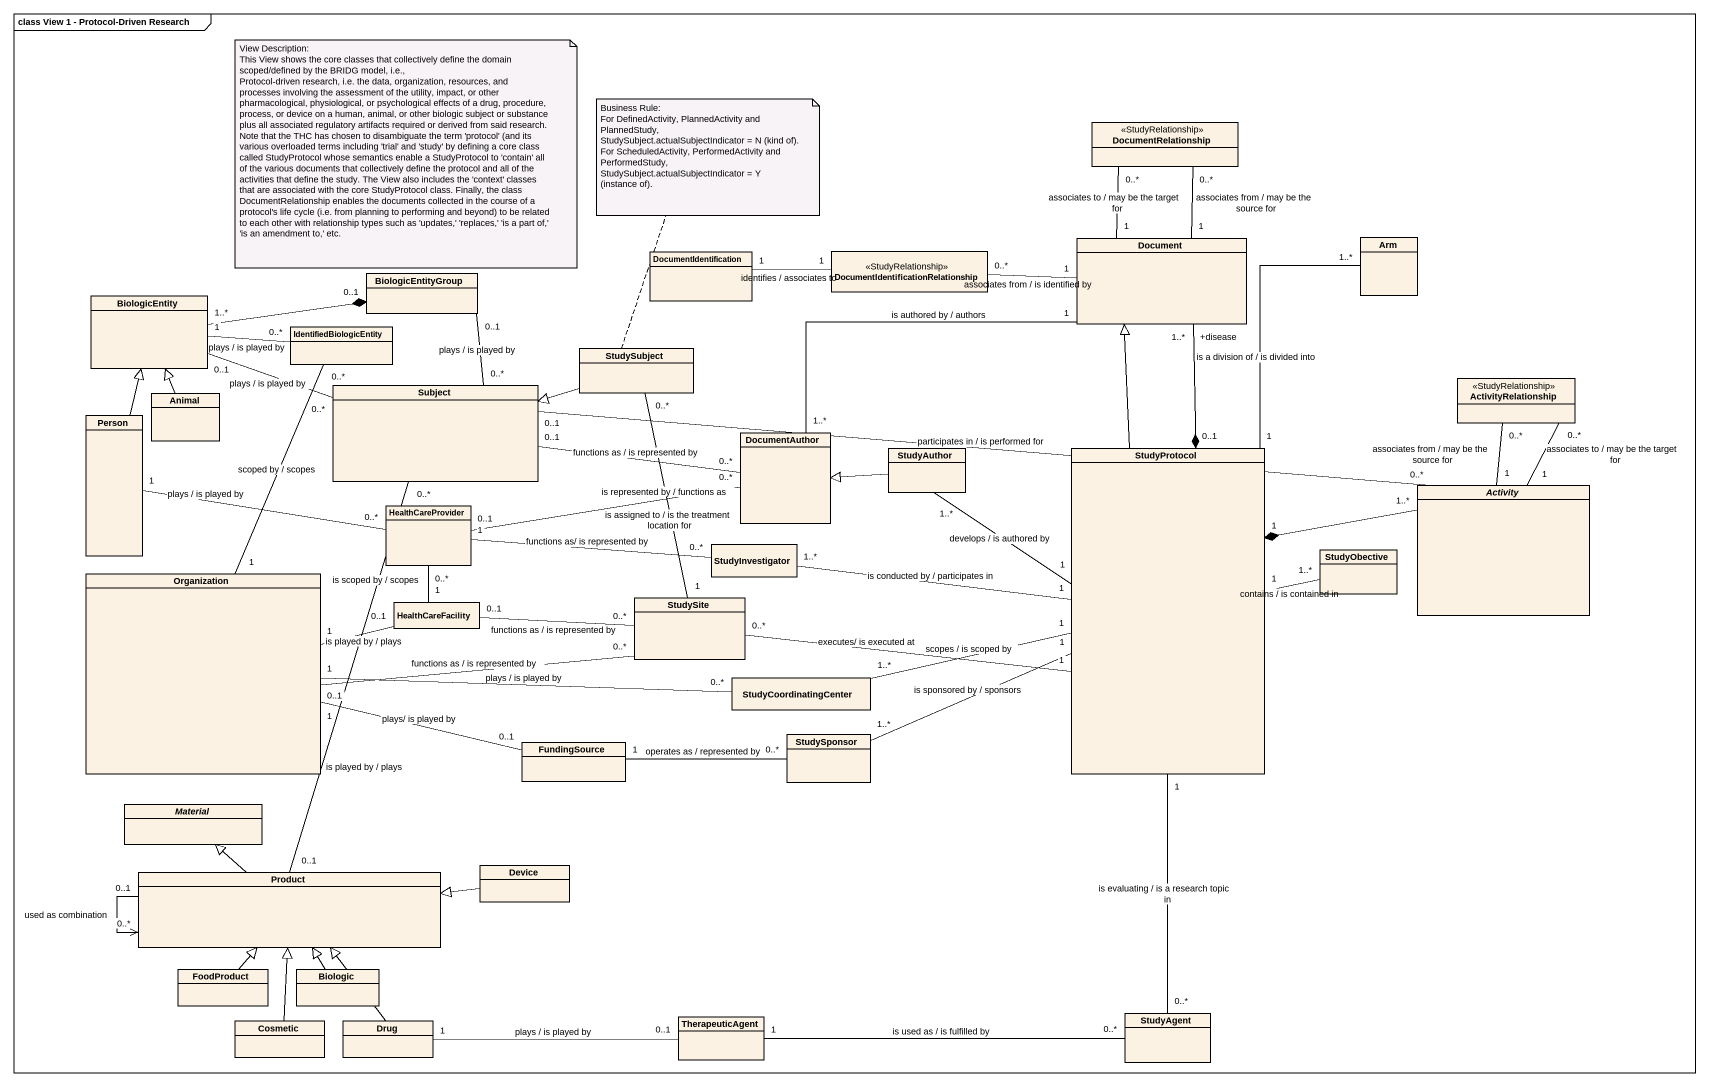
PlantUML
@startuml
mainframe class View 1 - Protocol-Driven Research
hide circle
hide empty members
class DocumentRelationship <<StudyRelationship>>
class DocumentIdentification
class "DocumentIdentificationRelationship" as DocumentIdentificationRelati <<StudyRelationship>>
class Document
class Arm
class BiologicEntityGroup
class BiologicEntity
class IdentifiedBiologicEntity
class StudySubject
class Animal
class Subject
class ActivityRelationship <<StudyRelationship>>
class "Person" as Person_
class DocumentAuthor
class StudyAuthor
class StudyProtocol
abstract class Activity
class HealthCareProvider
class StudyInvestigator
class StudyObective
class Organization
class HealthCareFacility
class StudySite
class StudyCoordinatingCenter
class FundingSource
class StudySponsor
abstract class Material
class Product
class Device
class FoodProduct
class Biologic
class Cosmetic
class Drug
class TherapeuticAgent
class StudyAgent
DocumentRelationship "0..*" -- "1" Document : associates from / may be the source for
DocumentIdentification "1" -right- "1" DocumentIdentificationRelati : identifies / associates to
Document "1" -up- "0..*" DocumentRelationship : associates to / may be the target for
Document "1" -left- "0..*" DocumentIdentificationRelati : associates from / is identified by
Document "+disease\n1..*" --* "0..1" StudyProtocol
Arm "1..*" -- "1" StudyProtocol : is a division of / is divided into
BiologicEntityGroup "0..1" -- "0..*" Subject : plays / is played by
BiologicEntity "1..*" -right-* "0..1" BiologicEntityGroup
BiologicEntity "0..1" -right- "0..*" Subject : plays / is played by
IdentifiedBiologicEntity "0..*" -left- "1" BiologicEntity : plays / is played by
IdentifiedBiologicEntity "0..*" -- "1" Organization : scoped by / scopes
StudySubject -left-|> Subject
StudySubject "0..*" -- "1" StudySite : is assigned to / is the treatment location for
Animal -up-|> BiologicEntity
Subject "0..1" -right- "0..*" DocumentAuthor : functions as / is represented by
Subject "0..1" -right- "0..*" Activity : participates in / is performed for
ActivityRelationship "0..*" -- "1" Activity : associates from / may be the source for
ActivityRelationship "0..*" -- "1" Activity : associates to / may be the target for
Person_ -up-|> BiologicEntity
Person_ "1" -right- "0..*" HealthCareProvider : plays / is played by
DocumentAuthor "1..*" -right- "1" Document : is authored by / authors
StudyAuthor -left-|> DocumentAuthor
StudyAuthor "1..*" -right- "1" StudyProtocol : develops / is authored by
StudyProtocol -up-|> Document
Activity "1..*" -left-* "1" StudyProtocol
HealthCareProvider "0..1" -right- "0..*" DocumentAuthor : is represented by / functions as
HealthCareProvider "1" -right- "0..*" StudyInvestigator : functions as/ is represented by
HealthCareProvider "0..*" -- "1" HealthCareFacility : is scoped by / scopes
StudyInvestigator "1..*" -right- "1" StudyProtocol : is conducted by / participates in
StudyObective "1..*" -left- "1" StudyProtocol : contains / is contained in
Organization "1" -right- "0..1" HealthCareFacility : is played by / plays
Organization "0..1" -right- "0..*" StudySite : functions as / is represented by
Organization "1" -right- "0..*" StudyCoordinatingCenter : plays / is played by
Organization "1" -right- "0..1" FundingSource : plays/ is played by
StudySite "0..*" -right- "1" StudyProtocol : executes/ is executed at
StudySite "0..*" -left- "0..1" HealthCareFacility : functions as / is represented by
StudyCoordinatingCenter "1..*" -right- "1" StudyProtocol : scopes / is scoped by
FundingSource "1" -right- "0..*" StudySponsor : operates as / represented by
StudySponsor "1..*" -right- "1" StudyProtocol : is sponsored by / sponsors
Product "0..1" -up- "0..*" Subject : is played by / plays
Product -up-|> Material
Product "0..1" --> "0..*" Product : used as combination
Device -left-|> Product
FoodProduct -up-|> Product
Biologic -up-|> Product
Cosmetic -up-|> Product
Drug -up-|> Product
Drug "1" -right- "0..1" TherapeuticAgent : plays / is played by
TherapeuticAgent "1" -right- "0..*" StudyAgent : is used as / is fulfilled by
StudyAgent "0..*" -up- "1" StudyProtocol : is evaluating / is a research topic in
note as N1
  View Description:
  This View shows the core classes that collectively define the domain scoped/defined by the BRIDG model, i.e.,
  Protocol-driven research, i.e. the data, organization, resources, and processes involving the assessment of the utility, impact, or other pharmacological, physiological, or psychological effects of a drug, procedure, process, or device on a human, animal, or other biologic subject or substance plus all associated regulatory artifacts required or derived from said research.
  Note that the THC has chosen to disambiguate the term 'protocol' (and its various overloaded terms including 'trial' and 'study' by defining a core class called StudyProtocol whose semantics enable a StudyProtocol to 'contain' all of the various documents that collectively define the protocol and all of the activities that define the study. The View also includes the 'context' classes that are associated with the core StudyProtocol class. Finally, the class DocumentRelationship enables the documents collected in the course of a protocol's life cycle (i.e. from planning to performing and beyond) to be related to each other with relationship types such as 'updates,' 'replaces,' 'is a part of,' 'is an amendment to,' etc.
end note
note top of StudySubject
  Business Rule:
  For DefinedActivity, PlannedActivity and PlannedStudy, StudySubject.actualSubjectIndicator = N (kind of).
  For ScheduledActivity, PerformedActivity and PerformedStudy, StudySubject.actualSubjectIndicator = Y (instance of).
end note
@enduml
